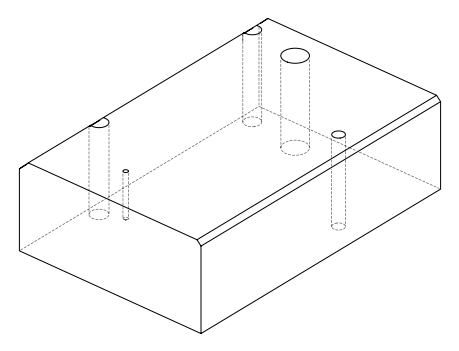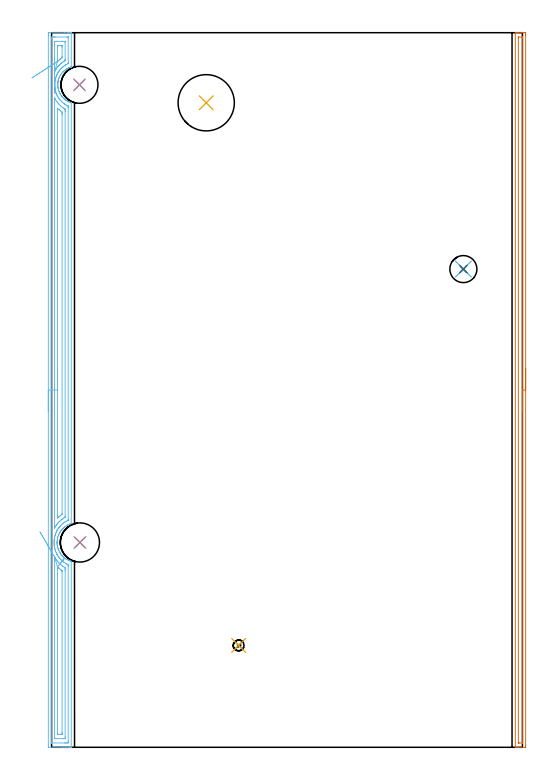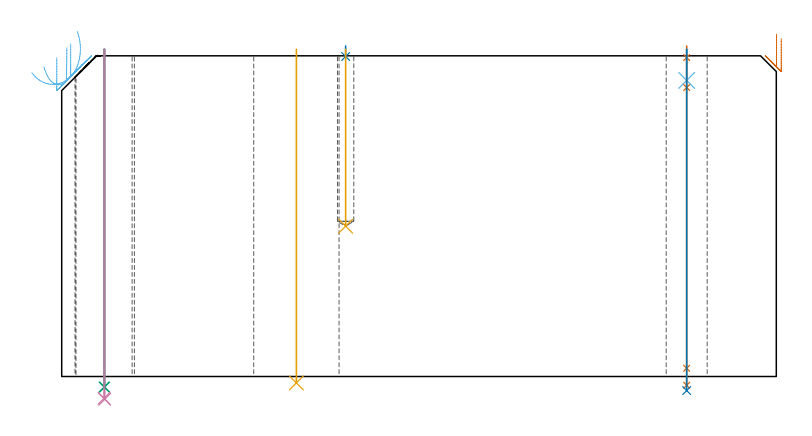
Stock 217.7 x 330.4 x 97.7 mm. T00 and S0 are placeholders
(PLAN: 13 operations, 10 tool changes, 19.6 min)
(1 SPOT_DRILL | STEP1HOLE_2 | NXT0321_9005460120000 | 0.03 min | 2 mm3)
(2 SPOT_DRILL_1 | STEP1POCKET | NXT0321_9005460120000 | 0.03 min | 0 mm3)
(3 DRILL_THROUGH_HOLE_FROM_SOLID_MATERIAL | STEP1HOLE | NXT0301_065 | 0.41 min | 6757 mm3)
(4 DRILL_TO_ENLARGE_THROUGH_HOLE | STEP1HOLE | UGT0301_250 | 0.43 min | 18351 mm3)
(5 INDEXABLE_INSERT_DRILL_THROUGH_HOLE_FROM_SOLID | STEP1HOLE_1 | NXT0302_023 | 0.41 min | 51837 mm3)
(6 DRILL_BLIND_HOLE_INTO_CENTER | STEP1HOLE_2 | UGT0301_445 | 0.04 min | 123 mm3)
(7 GUN_DRILL_THROUGH_HOLE | STEP1HOLE_2 | UGT0307_001 | 0.47 min | 1774 mm3)
(8 SPADE_DRILL_TO_ENLARGE_THROUGH_HOLE | STEP1HOLE_2 | UGT0306_003 | 0.42 min | 10071 mm3)
(9 DRILL_THROUGH_HOLE_FROM_SOLID_MATERIAL_1 | STEP1HOLE_3 | NXT0301_065 | 0.41 min | 6752 mm3)
(10 DRILL_TO_ENLARGE_THROUGH_HOLE_1 | STEP1HOLE_3 | UGT0301_242 | 0.43 min | 15655 mm3)
(11 DRILL_BLIND_HOLE_INTO_CENTER_1 | STEP1POCKET | UGT0301_445 | 0.22 min | 987 mm3)
(12 AREA_MILL | FG_CHAMFER_SURFACE | UGT0205_001 | 10.82 min | 18139 mm3)
(13 AREA_MILL_1 | FG_CHAMFER_SURFACE_1 | UGT0205_001 | 5.46 min | 3809 mm3)
(TOOL NXT0321_9005460120000 | NC Spot Drill, 142deg, 12mm, Carbide, Uncoated | D12 PA142 FL30 Z2)
(TOOL NXT0301_065 | Carbide Drill 9.4mm [860.1-0940-075A1-MM 2214] | D9.4 PA140 FL98 Z2)
(TOOL UGT0301_250 | Twist Drill 18.1 mm | D18.1 PA118 FL135 Z2)
(TOOL NXT0302_023 | Index. Insert Drill 26mm [880-D2600L32-05] | D26 PA176 FL130 Z2)
(TOOL UGT0301_445 | Carbide Drill 5.0 mm | D5 PA118 FL52 Z2)
(TOOL UGT0307_001 | Gun Drill 5 mm | D5 PA130 FL24 Z1)
(TOOL UGT0306_003 | Spade Drill 12.5mm | D12.5 PA132 FL10 Z2)
(TOOL UGT0301_242 | Twist Drill 17.1 mm | D17.1 PA118 FL130 Z2)
(TOOL UGT0205_001 | Chamfer Mill 20 x 3 x 45 deg. | D20 FL50 Z2)
(OP 1 SPOT_DRILL)
G17 G21 G94 G90
T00 M6
G54
G17 G0 G90 X190.4 Y221.1 S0 M3
G43 Z107.7 H0
G94 G81 G98 Z97.162 F250. R100.7
G80
M5
M2
(OP 2 SPOT_DRILL_1)
G17 G21 G94 G90
T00 M6
G54
G17 G0 G90 X86.5 Y47.1 S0 M3
G43 Z107.7 H0
G94 G81 G98 Z97.485 F250. R100.7
G80
M5
M2
(OP 3 DRILL_THROUGH_HOLE_FROM_SOLID_MATERIAL)
G17 G21 G94 G90
T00 M6
G54
G17 G0 G90 X13.1 Y94.7 S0 M3
G43 Z107.7 H1
G94 G81 G98 Z-3.211 F250. R99.7
G80
M5
M2
(OP 4 DRILL_TO_ENLARGE_THROUGH_HOLE)
G17 G21 G94 G90
T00 M6
G54
G17 G0 G90 X13.1 Y94.7 S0 M3
G43 Z107.7 H0
G94 G73 G98 Z-6.938 F250. Q17.44 R99.7
G80
M5
M2
(OP 5 INDEXABLE_INSERT_DRILL_THROUGH_HOLE_FROM_SOLID)
G17 G21 G94 G90
T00 M6
G54
G17 G0 G90 X71.5 Y298. S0 M3
G43 Z107.7 H1
G94 G81 G98 Z-1.954 F250. R99.7
G80
M5
M2
(OP 6 DRILL_BLIND_HOLE_INTO_CENTER)
G17 G21 G94 G90
T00 M6
G54
G17 G0 G90 X190.4 Y221.1 S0 M3
G43 Z107.7 H0
G94 G81 G98 Z90.2 F250. R99.7
G80
M5
M2
(OP 7 GUN_DRILL_THROUGH_HOLE)
G17 G21 G94 G90
T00 M6
G54
G17 G0 G90 X190.4 Y221.1 M8
G43 Z107.7 H0
Z98.265
S716 M3
G94 G1 Z88.036 F125. M26
G4 X.084
Z2.5 F250.
G4 X.084
Z-2.666 F125.
G4 X.084
M5
M9
G0 Z98.265
Z107.7
M2
(OP 8 SPADE_DRILL_TO_ENLARGE_THROUGH_HOLE)
G17 G21 G94 G90
T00 M6
G54
G17 G0 G90 X190.4 Y221.1 S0 M3
G43 Z107.7 H0
G94 G73 G98 Z-4.283 F250. Q11.331 R99.7
G80
M5
M2
(OP 9 DRILL_THROUGH_HOLE_FROM_SOLID_MATERIAL_1)
G17 G21 G94 G90
T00 M6
G54
G17 G0 G90 X12.9 Y306.3 S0 M3
G43 Z107.7 H1
G94 G81 G98 Z-3.211 F250. R99.7
G80
M5
M2
(OP 10 DRILL_TO_ENLARGE_THROUGH_HOLE_1)
G17 G21 G94 G90
T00 M6
G54
G17 G0 G90 X12.9 Y306.3 S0 M3
G43 Z107.7 H0
G94 G73 G98 Z-6.637 F250. Q14.905 R99.7
G80
M5
M2
(OP 11 DRILL_BLIND_HOLE_INTO_CENTER_1)
G17 G21 G94 G90
T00 M6
G54
G17 G0 G90 X86.5 Y47.1 S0 M3
G43 Z107.7 H0
G94 G81 G98 Z45.8 F250. R99.7
G80
M5
M2
(OP 12 AREA_MILL)
G17 G21 G94 G90
T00 M6
G54
G17 G0 G90 X-1.5 Y155.2 S1061 M3
G43 Z107.7 H0
Z97.1
G94 G1 Y155.238 Z96.228 F250.
Y155.352 Z95.364
Y155.541 Z94.512
Y155.803 Z93.68
Y156.137 Z92.874
Y156.54 Z92.1
Y157.008 Z91.364
Y157.54 Z90.672
Y158.129 Z90.029
Y158.772 Z89.44
Y159.464 Z88.908
Y160.2 Z88.44
Y160.974 Z88.037
Y161.78 Z87.703
Y162.612 Z87.441
Y163.464 Z87.252
Y164.328 Z87.138
Y165.2 Z87.1
Y329.332
X-1.499 Y329.767 Z87.101
X-1.495 Y330.221 Z87.103
X-1.492 Y330.39 Z87.106
X-1.048 Y330.4 Z87.549
X6.004 Z94.598
X7.401 Z95.998
X7.767 Z96.362
X8.497 Z97.097
X8.726 Z97.325
X9.095 Y330.394 Z97.686
X9.097 Y330.393 Z97.688
X9.1 Y330.215 Z97.7
Y314.563
X9.094 Y314.543 Z97.693
X9.076 Y314.529 Z97.674
X9.021 Y314.511 Z97.62
X8.915 Y314.478 Z97.514
X8.648 Y314.384 Z97.245
X8.368 Y314.285 Z96.966
X8.037 Y314.15 Z96.636
X7.926 Y314.104 Z96.526
X7.492 Y313.893 Z96.089
X7.326 Y313.802 Z95.921
X7.115 Y313.687 Z95.715
X7.081 Y313.668 Z95.681
X6.929 Y313.585 Z95.526
X6.604 Y313.37 Z95.204
X6.444 Y313.251 Z95.04
X6.17 Y313.051 Z94.769
X6.004 Y312.916 Z94.6
X5.827 Y312.774 Z94.425
X5.738 Y312.703 Z94.338
X5.283 Y312.258 Z93.881
X5.209 Y312.178 Z93.806
X5.122 Y312.084 Z93.718
X5.026 Y311.982 Z93.625
X4.931 Y311.88 Z93.53
X4.863 Y311.805 Z93.461
X4.518 Y311.356 Z93.116
X4.202 Y310.903 Z92.801
X3.986 Y310.549 Z92.584
X3.981 Y310.538 Z92.578
X3.706 Y310.009 Z92.304
X3.507 Y309.565 Z92.105
X3.332 Y309.115 Z91.932
X3.214 Y308.752 Z91.814
X3.11 Y308.384 Z91.708
X3.092 Y308.302 Z91.689
X3.074 Y308.221 Z91.671
X3.065 Y308.18 Z91.664
X2.987 Y307.775 Z91.586
X2.961 Y307.603 Z91.56
X2.946 Y307.491 Z91.542
X2.934 Y307.408 Z91.529
X2.921 Y307.327 Z91.518
X2.878 Y306.881 Z91.477
X2.87 Y306.663 Z91.465
X2.865 Y306.513 Z91.455
X2.86 Y306.434 Z91.454
Y306.42
X2.863 Y306.244 Z91.455
Y305.986 Z91.461
X2.878 Y305.763 Z91.475
X2.886 Y305.642 Z91.482
X2.89 Y305.54 Z91.49
X2.942 Y305.092 Z91.542
X2.957 Y305.001 Z91.557
X3.006 Y304.725 Z91.602
X3.018 Y304.646 Z91.617
X3.11 Y304.217 Z91.708
X3.247 Y303.752 Z91.846
X3.403 Y303.303 Z92.001
X3.552 Y302.936 Z92.147
X3.582 Y302.858 Z92.18
X3.643 Y302.727 Z92.243
X3.653 Y302.706 Z92.253
X3.757 Y302.489 Z92.355
X3.776 Y302.449 Z92.374
X3.876 Y302.257 Z92.475
X3.987 Y302.046 Z92.584
X4.034 Y301.964 Z92.631
X4.329 Y301.512 Z92.927
X4.535 Y301.221 Z93.132
X4.641 Y301.07 Z93.24
X4.749 Y300.931 Z93.349
X4.862 Y300.796 Z93.462
X5.083 Y300.551 Z93.682
X5.145 Y300.482 Z93.745
X5.438 Y300.176 Z94.037
X5.563 Y300.057 Z94.161
X5.586 Y300.035 Z94.185
X5.631 Y299.994 Z94.23
X5.739 Y299.899 Z94.337
X6.123 Y299.584 Z94.722
X6.213 Y299.515 Z94.813
X6.518 Y299.282 Z95.118
X6.615 Y299.218 Z95.214
X7.049 Y298.951 Z95.648
X7.28 Y298.824 Z95.878
X7.326 Y298.799 Z95.923
X7.393 Y298.762 Z95.992
X7.491 Y298.708 Z96.09
X7.637 Y298.639 Z96.235
X7.767 Y298.579 Z96.362
X8.007 Y298.464 Z96.606
X8.166 Y298.389 Z96.764
X8.207 Y298.373 Z96.805
X8.368 Y298.312 Z96.966
X8.62 Y298.226 Z97.22
X8.801 Y298.165 Z97.4
X9.028 Y298.088 Z97.624
X9.077 Y298.068 Z97.673
X9.095 Y298.055 Z97.691
X9.1 Y298.016 Z97.7
Y103.487
X9.096 Y103.407 Z97.689
X9.054 Y103.386 Z97.648
X8.965 Y103.354 Z97.561
X8.565 Y103.221 Z97.164
X8.367 Y103.148 Z96.967
X7.927 Y102.962 Z96.526
X7.767 Y102.886 Z96.365
X7.492 Y102.757 Z96.09
X7.326 Y102.671 Z95.924
X7.242 Y102.628 Z95.84
X6.615 Y102.244 Z95.214
X6.257 Y101.998 Z94.856
X6.004 Y101.806 Z94.601
X5.909 Y101.734 Z94.506
X5.867 Y101.698 Z94.464
X5.739 Y101.59 Z94.337
X5.34 Y101.222 Z93.939
X5.219 Y101.102 Z93.817
X5.122 Y101.005 Z93.718
X5.03 Y100.915 Z93.629
X4.955 Y100.84 Z93.554
X4.922 Y100.804 Z93.521
X4.863 Y100.737 Z93.461
X4.539 Y100.347 Z93.138
X4.462 Y100.247 Z93.062
X4.232 Y99.947 Z92.831
X3.986 Y99.582 Z92.585
X3.915 Y99.462 Z92.514
X3.674 Y99.053 Z92.274
X3.661 Y99.027 Z92.261
X3.449 Y98.609 Z92.045
X3.244 Y98.159 Z91.843
X3.109 Y97.822 Z91.709
X2.929 Y97.265 Z91.529
X2.809 Y96.819 Z91.408
X2.712 Y96.371 Z91.311
X2.64 Y95.925 Z91.239
X2.59 Y95.477 Z91.189
X2.566 Y95.03 Z91.158
X2.563 Y94.897 Z91.157
X2.561 Y94.709 Z91.154
X2.56 Y94.66
X2.559 Y94.583
X2.56 Y94.544 Z91.156
X2.574 Y94.257 Z91.164
X2.577 Y94.136 Z91.171
X2.609 Y93.755 Z91.207
X2.615 Y93.689 Z91.213
X2.62 Y93.649 Z91.219
X2.677 Y93.242 Z91.276
X2.761 Y92.795 Z91.36
X2.771 Y92.755 Z91.37
X2.872 Y92.347 Z91.467
X2.883 Y92.307 Z91.478
X3. Y91.902 Z91.595
X3.065 Y91.701 Z91.663
X3.11 Y91.577 Z91.708
X3.118 Y91.556 Z91.717
X3.178 Y91.413 Z91.776
X3.345 Y91.008 Z91.945
X3.565 Y90.557 Z92.16
X3.805 Y90.114 Z92.402
X3.831 Y90.071 Z92.429
X3.988 Y89.817 Z92.583
X4.32 Y89.34 Z92.919
X4.405 Y89.22 Z93.002
X4.629 Y88.939 Z93.225
X4.863 Y88.666 Z93.46
X4.942 Y88.581 Z93.542
X5.012 Y88.506 Z93.611
X5.122 Y88.391 Z93.718
X5.183 Y88.326 Z93.779
X5.416 Y88.103 Z94.012
X5.457 Y88.064 Z94.053
X5.74 Y87.814 Z94.336
X5.897 Y87.686 Z94.495
X6.213 Y87.432 Z94.811
X6.444 Y87.273 Z95.041
X6.616 Y87.155 Z95.213
X7.049 Y86.887 Z95.649
X7.491 Y86.642 Z96.09
X7.691 Y86.538 Z96.291
X8.04 Y86.385 Z96.638
X8.207 Y86.319 Z96.801
X8.369 Y86.254 Z96.965
X8.514 Y86.202 Z97.11
X8.846 Y86.083 Z97.445
X8.96 Y86.047 Z97.559
X9.09 Y86.005 Z97.689
X9.093 Y85.921 Z97.692
X9.098 Y85.687 Z97.698
X9.1 Y0.185 Z97.7
X9.097 Y0.007 Z97.688
X9.095 Y0.006 Z97.686
X8.725 Y0. Z97.325
X8.497 Z97.097
X7.767 Z96.362
X6.52 Z95.117
X5.122 Z93.718
X-1.307 Y0.001 Z87.291
X-1.492 Y0.01 Z87.106
X-1.499 Y0.196 Z87.099
Y0.219
X-1.5 Y165.2 Z87.1
X-0.086 Z88.514
X-0.085 Y327.896 Z88.515
Y327.979 Z88.516
X-0.079 Y328.375 Z88.521
X0.307 Y328.392 Z88.907
X0.715 Y328.397 Z89.315
X1.181 Y328.4 Z89.781
X1.596 Z90.196
X7.584 Y328.399 Z96.184
X7.619 Y328.398 Z96.219
X7.655 Y328.394 Z96.255
X7.679 Y328.39 Z96.279
X7.68 Y328.361 Z96.28
X7.685 Y328.062 Z96.285
Y316.434
X7.679 Y316.105 Z96.279
X7.631 Y316.076 Z96.231
X6.885 Y315.699 Z95.485
X6.728 Y315.617 Z95.328
X6.438 Y315.457 Z95.038
X6.173 Y315.286 Z94.773
X6.004 Y315.171 Z94.604
X5.656 Y314.916 Z94.256
X5.193 Y314.563 Z93.793
X5.122 Y314.501 Z93.722
X4.694 Y314.103 Z93.294
X4.241 Y313.651 Z92.841
X3.964 Y313.338 Z92.564
X3.84 Y313.181 Z92.44
X3.525 Y312.774 Z92.125
X3.455 Y312.677 Z92.055
X3.359 Y312.538 Z91.959
X3.099 Y312.143 Z91.699
X2.938 Y311.88 Z91.538
X2.774 Y311.579 Z91.374
X2.478 Y311.006 Z91.078
X2.471 Y310.992 Z91.071
X2.468 Y310.985 Z91.068
X2.21 Y310.362 Z90.81
X2.105 Y310.091 Z90.705
X1.975 Y309.706 Z90.575
X1.82 Y309.197 Z90.42
X1.792 Y309.097 Z90.392
X1.773 Y309.017 Z90.373
X1.623 Y308.302 Z90.223
X1.619 Y308.279 Z90.219
X1.596 Y308.143 Z90.196
X1.513 Y307.492 Z90.113
X1.504 Y307.408 Z90.104
X1.474 Y307.025 Z90.074
X1.455 Y306.656 Z90.055
X1.451 Y306.513 Z90.051
X1.464 Y305.753 Z90.064
X1.471 Y305.619 Z90.071
X1.501 Y305.225 Z90.101
X1.548 Y304.774 Z90.148
X1.554 Y304.725 Z90.154
X1.596 Y304.455 Z90.196
X1.694 Y303.93 Z90.294
X1.703 Y303.885 Z90.303
X1.715 Y303.83 Z90.315
X1.732 Y303.762 Z90.332
X1.829 Y303.387 Z90.429
X1.913 Y303.097 Z90.513
X1.963 Y302.936 Z90.563
X2.159 Y302.365 Z90.759
X2.29 Y302.041 Z90.89
X2.478 Y301.605 Z91.078
X2.623 Y301.295 Z91.223
X2.653 Y301.236 Z91.253
X2.699 Y301.147 Z91.299
X2.973 Y300.644 Z91.573
X3.229 Y300.253 Z91.829
X3.359 Y300.063 Z91.959
X3.65 Y299.656 Z92.25
X3.884 Y299.358 Z92.484
X4.241 Y298.955 Z92.841
X4.716 Y298.464 Z93.316
X5.122 Y298.103 Z93.722
X5.796 Y297.569 Z94.396
X6.004 Y297.425 Z94.604
X6.391 Y297.177 Z94.991
X6.885 Y296.906 Z95.485
X7.626 Y296.524 Z96.226
X7.679 Y296.491 Z96.279
X7.68 Y296.471 Z96.28
X7.683 Y296.269 Z96.283
X7.686 Y295.863 Z96.286
Y295.781
X7.685 Y105.276 Z96.285
X7.683 Y105.073 Z96.283
X7.679 Y104.973 Z96.279
X7.677 Y104.954 Z96.277
X7.653 Y104.94 Z96.253
X7.602 Y104.914 Z96.202
X7.358 Y104.796 Z95.958
X6.885 Y104.566 Z95.485
X6.765 Y104.504 Z95.365
X6.548 Y104.382 Z95.148
X6.211 Y104.171 Z94.811
X6.004 Y104.037 Z94.604
X5.681 Y103.815 Z94.281
X5.23 Y103.487 Z93.83
X5.17 Y103.438 Z93.77
X5.122 Y103.396 Z93.722
X4.707 Y103.015 Z93.307
X4.241 Y102.575 Z92.841
X3.962 Y102.266 Z92.562
X3.833 Y102.113 Z92.433
X3.492 Y101.698 Z92.092
X3.434 Y101.623 Z92.034
X3.359 Y101.522 Z91.959
X3.066 Y101.102 Z91.666
X2.874 Y100.804 Z91.474
X2.726 Y100.553 Z91.326
X2.478 Y100.118 Z91.078
X2.406 Y99.982 Z91.006
X2.371 Y99.91 Z90.971
X2.123 Y99.375 Z90.723
X1.969 Y99.015 Z90.569
X1.863 Y98.745 Z90.463
X1.657 Y98.121 Z90.257
X1.596 Y97.928 Z90.196
X1.455 Y97.369 Z90.055
X1.425 Y97.226 Z90.025
X1.309 Y96.624 Z89.909
X1.262 Y96.332 Z89.862
X1.205 Y95.835 Z89.805
X1.175 Y95.438 Z89.775
X1.154 Y94.992 Z89.754
X1.15 Y94.543 Z89.75
X1.167 Y94.085 Z89.767
X1.199 Y93.649 Z89.799
X1.262 Y93.093 Z89.862
X1.312 Y92.755 Z89.912
X1.464 Y91.994 Z90.064
X1.496 Y91.86 Z90.096
X1.596 Y91.476 Z90.196
X1.753 Y90.966 Z90.353
X1.836 Y90.723 Z90.436
X2.102 Y90.071 Z90.702
X2.478 Y89.279 Z91.078
X2.53 Y89.177 Z91.13
X2.594 Y89.059 Z91.194
X2.922 Y88.514 Z91.522
X3.078 Y88.283 Z91.678
X3.359 Y87.883 Z91.959
X3.745 Y87.388 Z92.345
X4.241 Y86.836 Z92.841
X4.585 Y86.494 Z93.185
X5.122 Y86.02 Z93.722
X5.658 Y85.599 Z94.258
X6.004 Y85.362 Z94.604
X6.611 Y84.984 Z95.211
X6.885 Y84.833 Z95.485
X7.122 Y84.705 Z95.722
X7.386 Y84.579 Z95.986
X7.649 Y84.453 Z96.249
X7.677 Y84.421 Z96.277
X7.678 Y84.4 Z96.278
X7.681 Y84.3 Z96.281
X7.683 Y83.895 Z96.283
Y83.811
X7.685 Y2.504 Z96.285
X7.684 Y2.421 Z96.284
X7.679 Y2.025 Z96.279
X7.293 Y2.008 Z95.893
X6.885 Y2.003 Z95.485
X6.419 Y2. Z95.019
X6.004 Z94.604
X0.016 Y2.001 Z88.616
X-0.019 Y2.002 Z88.581
X-0.055 Y2.006 Z88.545
X-0.079 Y2.01 Z88.521
X-0.08 Y2.039 Z88.52
X-0.085 Y2.339 Z88.515
X-0.086 Y165.2 Z88.514
X1.328 Z89.928
X1.329 Y300.309 Z89.929
Y300.339
X1.333 Y300.385 Z89.933
X1.334 Y300.395 Z89.934
X1.341 Y300.385 Z89.941
X1.371 Y300.334 Z89.971
X1.413 Y300.253 Z90.013
X1.596 Y299.904 Z90.196
X1.896 Y299.358 Z90.496
X2.497 Y298.444 Z91.097
X2.881 Y297.944 Z91.481
X3.058 Y297.731 Z91.658
X3.195 Y297.569 Z91.795
X3.359 Y297.391 Z91.959
X4.071 Y296.675 Z92.671
X4.241 Y296.525 Z92.841
X5.029 Y295.876 Z93.629
X5.122 Y295.804 Z93.722
X5.154 Y295.781 Z93.754
X5.67 Y295.448 Z94.27
X6.258 Y295.085 Z94.858
X6.265 Y295.048 Z94.865
X6.268 Y294.977 Z94.868
X6.27 Y294.886 Z94.87
X6.271 Y294.615 Z94.871
X6.272 Y293.992 Z94.872
X6.271 Y106.793 Z94.871
X6.269 Y106.521 Z94.869
X6.267 Y106.444 Z94.867
X6.265 Y106.401 Z94.865
X6.253 Y106.387 Z94.853
X6.182 Y106.34 Z94.782
X6.004 Y106.229 Z94.604
X5.908 Y106.17 Z94.508
X5.426 Y105.862 Z94.026
X5.122 Y105.656 Z93.722
X4.902 Y105.499 Z93.502
X4.6 Y105.276 Z93.2
X4.402 Y105.112 Z93.002
X4.241 Y104.971 Z92.841
X3.936 Y104.691 Z92.536
X3.605 Y104.382 Z92.205
X3.481 Y104.258 Z92.081
X3.359 Y104.132 Z91.959
X3.053 Y103.798 Z91.653
X2.791 Y103.487 Z91.391
X2.65 Y103.312 Z91.25
X2.478 Y103.09 Z91.078
X2.269 Y102.805 Z90.869
X2.119 Y102.593 Z90.719
X1.909 Y102.276 Z90.509
X1.596 Y101.77 Z90.196
X1.417 Y101.455 Z90.017
X1.379 Y101.39 Z89.979
X1.345 Y101.337 Z89.945
X1.335 Y101.324 Z89.935
X1.334 Y101.34 Z89.934
X1.33 Y101.522 Z89.93
X1.329 Y101.698 Z89.929
X1.328 Y101.837 Z89.928
Y165.2
X2.743 Z91.343
Y294.617
X2.745 Y294.886 Z91.345
X2.75 Y295.505 Z91.35
X3.359 Y294.938 Z91.959
X3.416 Y294.886 Z92.016
X4.241 Y294.219 Z92.841
X4.525 Y293.992 Z93.125
X4.85 Y293.751 Z93.45
X4.852 Y293.679 Z93.452
X4.856 Y293.368 Z93.456
X4.857 Y293.098 Z93.457
Y292.472
Y107.959
X4.855 Y107.803 Z93.455
X4.852 Y107.726 Z93.452
X4.85 Y107.711 Z93.45
X4.837 Y107.698 Z93.437
X4.806 Y107.673 Z93.406
X4.64 Y107.554 Z93.24
X4.241 Y107.27 Z92.841
X4.123 Y107.184 Z92.723
X3.966 Y107.065 Z92.566
X3.632 Y106.788 Z92.232
X3.359 Y106.548 Z91.959
X3.162 Y106.37 Z91.762
X2.947 Y106.17 Z91.547
X2.879 Y106.111 Z91.479
X2.856 Y106.094 Z91.456
X2.749 Y106.03 Z91.349
X2.747 Y106.17 Z91.347
X2.745 Y106.403 Z91.345
X2.743 Y106.796 Z91.343
Y107.065
Y165.2
Y166.072 Z91.381
Y166.936 Z91.495
Y167.788 Z91.683
Y168.62 Z91.946
Y169.426 Z92.28
Y170.2 Z92.682
Y170.936 Z93.151
Y171.628 Z93.682
Y172.271 Z94.272
Y172.86 Z94.915
Y173.392 Z95.607
Y173.86 Z96.343
Y174.263 Z97.116
Y174.597 Z97.922
Y174.859 Z98.754
Y175.048 Z99.606
Y175.162 Z100.471
Y175.2 Z101.343
G0 Z107.7
X-5.403 Y99.67
Z94.389
G1 X-5.189 Y99.303 Z93.627
X-4.943 Y98.879 Z92.905
X-4.666 Y98.403 Z92.229
X-4.36 Y97.877 Z91.604
X-4.028 Y97.306 Z91.033
X-3.673 Y96.695 Z90.523
X-3.297 Y96.047 Z90.076
X-2.902 Y95.368 Z89.696
X-2.492 Y94.663 Z89.386
X-2.071 Y93.937 Z89.148
X-1.64 Y93.196 Z88.984
X-1.204 Y92.446 Z88.895
X-0.766 Y91.692 Z88.883
X-0.329 Y90.939 Z88.946
X0.104 Y90.195 Z89.086
X0.529 Y89.464 Z89.299
X0.943 Y88.751 Z89.586
X1.343 Y88.063 Z89.943
X1.496 Y87.8 Z90.096
X1.596 Y87.629 Z90.196
X1.741 Y87.388 Z90.341
X1.986 Y86.992 Z90.586
X2.34 Y86.494 Z90.94
X2.478 Y86.309 Z91.078
X2.787 Y85.916 Z91.387
X3.062 Y85.599 Z91.662
X3.359 Y85.272 Z91.959
X3.94 Y84.705 Z92.54
X4.241 Y84.44 Z92.841
X5.018 Y83.811 Z93.618
X5.122 Y83.736 Z93.722
X5.357 Y83.573 Z93.957
X6.004 Y83.171 Z94.604
X6.162 Y83.071 Z94.762
X6.262 Y83. Z94.862
X6.264 Y82.916 Z94.864
X6.267 Y82.649 Z94.867
X6.269 Y82.022 Z94.869
Y81.752
X6.271 Y4.833 Z94.871
X6.269 Y4.21 Z94.869
X6.267 Y4.075 Z94.867
X6.265 Y4.016 Z94.865
X6.204 Y4.007 Z94.804
X6.004 Y4.004 Z94.604
X5.329 Y4. Z93.929
X5.122 Z93.722
X2.685 Z91.285
X1.803 Z90.403
X1.596 Y4.003 Z90.196
X1.39 Y4.008 Z89.99
X1.337 Y4.01 Z89.937
X1.334 Y4.048 Z89.934
X1.331 Y4.12 Z89.931
X1.329 Y4.21 Z89.929
Y4.482
X1.328 Y86.766 Z89.928
X1.329 Y87.388 Z89.929
X1.331 Y87.657 Z89.931
X1.335 Y87.931 Z89.935
X1.343 Y88.063 Z89.943
X2.747 Y83.414 Z91.347
X2.757 Y83.41 Z91.357
X2.794 Y83.378 Z91.394
X2.947 Y83.235 Z91.547
X3.287 Y82.916 Z91.887
X3.359 Y82.853 Z91.959
X3.734 Y82.536 Z92.334
X4.241 Y82.133 Z92.841
X4.383 Y82.022 Z92.983
X4.757 Y81.751 Z93.357
X4.849 Y81.684 Z93.449
X4.851 Y81.67 Z93.451
X4.853 Y81.632 Z93.453
X4.855 Y81.554 Z93.455
Y81.399
X4.856 Y6.893 Z93.456
X4.853 Y6.272 Z93.453
X4.85 Y6.061 Z93.45
X4.84 Y6.01 Z93.44
X4.791 Y6.007 Z93.391
X4.681 Y6.004 Z93.281
X4.241 Y6. Z92.841
X3.359 Z91.959
X2.919 Y6.004 Z91.519
X2.809 Y6.007 Z91.409
X2.759 Y6.01 Z91.359
X2.75 Y6.041 Z91.35
X2.748 Y6.144 Z91.348
X2.744 Y6.624 Z91.344
X2.743 Y21.605 Z91.343
Y82.916
X2.745 Y83.368 Z91.345
X2.746 Y83.412 Z91.346
X2.747 Y83.414 Z91.347
X3.2 Y83.97 Z91.844
X3.623 Y84.491 Z92.402
X4.013 Y84.972 Z93.016
X4.369 Y85.41 Z93.682
X4.686 Y85.801 Z94.394
X4.964 Y86.142 Z95.147
X5.198 Y86.431 Z95.936
X5.389 Y86.666 Z96.755
X5.534 Y86.844 Z97.596
X5.632 Y86.965 Z98.455
X5.682 Y87.027 Z99.323
X5.685 Y87.03 Z100.196
X5.64 Y86.975 Z101.065
X5.547 Y86.86 Z101.925
X5.407 Y86.688 Z102.769
X5.221 Y86.459 Z103.59
X4.991 Y86.176 Z104.382
X4.718 Y85.84 Z105.14
G0 Z107.7
X1.561 Y302.443
Z100.164
G1 Y302.461 Z99.291
X1.558 Y302.555 Z98.424
X1.555 Y302.724 Z97.568
X1.549 Y302.966 Z96.73
X1.542 Y303.282 Z95.917
X1.533 Y303.666 Z95.134
X1.522 Y304.118 Z94.388
X1.51 Y304.632 Z93.683
X1.497 Y305.207 Z93.027
X1.482 Y305.836 Z92.423
X1.467 Y306.515 Z91.876
X1.45 Y307.24 Z91.39
X1.432 Y308.004 Z90.969
X1.414 Y308.802 Z90.617
X1.395 Y309.627 Z90.336
X1.375 Y310.474 Z90.127
X1.355 Y311.336 Z89.993
X1.335 Y312.206 Z89.935
X1.332 Y312.321 Z89.932
X1.33 Y312.502 Z89.93
X1.329 Y312.774 Z89.929
X1.328 Y313.046 Z89.928
X1.329 Y325.567 Z89.929
X1.331 Y326.19 Z89.931
X1.333 Y326.325 Z89.933
X1.335 Y326.384 Z89.935
X1.396 Y326.393 Z89.996
X1.596 Y326.396 Z90.196
X2.271 Y326.4 Z90.871
X2.478 Z91.078
X4.915 Z93.515
X5.797 Z94.397
X6.004 Y326.397 Z94.604
X6.21 Y326.392 Z94.81
X6.263 Y326.39 Z94.863
X6.266 Y326.352 Z94.866
X6.269 Y326.28 Z94.869
X6.271 Y326.19 Z94.871
Y325.918
Y318.14
X6.27 Y317.87 Z94.87
X6.266 Y317.597 Z94.866
X6.264 Y317.526 Z94.864
X6.238 Y317.507 Z94.838
X6.17 Y317.464 Z94.77
X6.004 Y317.365 Z94.604
X5.802 Y317.246 Z94.402
X5.391 Y316.973 Z93.991
X5.122 Y316.78 Z93.722
X4.879 Y316.599 Z93.479
X4.559 Y316.352 Z93.159
X4.385 Y316.205 Z92.985
X4.241 Y316.076 Z92.841
X3.923 Y315.779 Z92.523
X3.596 Y315.457 Z92.196
X3.479 Y315.336 Z92.079
X3.359 Y315.208 Z91.959
X3.054 Y314.869 Z91.654
X2.814 Y314.563 Z91.414
X2.478 Y314.114 Z91.078
X2.295 Y313.854 Z90.895
X2.171 Y313.668 Z90.771
X1.946 Y313.314 Z90.546
X1.633 Y312.774 Z90.233
X1.62 Y312.75 Z90.22
X1.335 Y312.206 Z89.935
X2.75 Y317.11 Z91.35
X2.747 Y317.246 Z91.347
X2.745 Y317.48 Z91.345
X2.743 Y317.871 Z91.343
Y318.14
Y323.507
X2.747 Y324.128 Z91.347
X2.75 Y324.339 Z91.35
X2.759 Y324.39 Z91.359
X2.809 Y324.393 Z91.409
X2.919 Y324.396 Z91.519
X3.359 Y324.4 Z91.959
X4.241 Z92.841
X4.681 Y324.396 Z93.281
X4.791 Y324.393 Z93.391
X4.841 Y324.39 Z93.441
X4.85 Y324.359 Z93.45
X4.852 Y324.256 Z93.452
X4.856 Y323.777 Z93.456
X4.857 Y319.304 Z93.457
X4.855 Y319.035 Z93.455
X4.852 Y318.879 Z93.452
X4.85 Y318.846 Z93.45
X4.818 Y318.819 Z93.418
X4.758 Y318.773 Z93.358
X4.241 Y318.387 Z92.841
X4.102 Y318.281 Z92.702
X3.923 Y318.14 Z92.523
X3.615 Y317.881 Z92.215
X3.359 Y317.651 Z91.959
X3.151 Y317.457 Z91.751
X2.93 Y317.246 Z91.53
X2.87 Y317.19 Z91.47
X2.848 Y317.173 Z91.448
X2.75 Y317.11 Z91.35
X2.168 Y316.736 Z90.818
X1.55 Y316.338 Z90.348
X0.899 Y315.919 Z89.945
X0.222 Y315.483 Z89.61
X-0.477 Y315.033 Z89.347
X-1.193 Y314.572 Z89.157
X-1.921 Y314.104 Z89.042
X-2.654 Y313.632 Z89.003
X-3.386 Y313.161 Z89.04
X-4.114 Y312.692 Z89.153
X-4.83 Y312.231 Z89.341
X-5.53 Y311.781 Z89.603
X-6.208 Y311.344 Z89.936
X-6.859 Y310.925 Z90.338
X-7.478 Y310.527 Z90.806
X-8.061 Y310.152 Z91.336
X-8.602 Y309.804 Z91.925
X-9.098 Y309.484 Z92.567
G0 Z107.7
M5
M2
(OP 13 AREA_MILL_1)
G17 G21 G94 G90
T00 M6
G54
G17 G0 G90 X219.2 Y175.2 S1061 M3
G43 Z107.7 H0
Z102.9
G94 G1 Y175.162 Z102.028 F250.
Y175.048 Z101.164
Y174.859 Z100.312
Y174.597 Z99.48
Y174.263 Z98.674
Y173.86 Z97.9
Y173.391 Z97.164
Y172.86 Z96.472
Y172.271 Z95.829
Y171.628 Z95.24
Y170.936 Z94.708
Y170.2 Z94.24
Y169.426 Z93.837
Y168.62 Z93.503
Y167.788 Z93.241
Y166.936 Z93.052
Y166.072 Z92.938
Y165.2 Z92.9
Y0.912
X219.199 Y0.633 Z92.901
X219.193 Y0.025 Z92.903
X219.191 Y0.007 Z92.905
X218.586 Y0. Z93.51
X215.907 Z96.188
X215.167 Z96.933
X214.909 Z97.191
X214.469 Z97.622
X214.409 Z97.682
X214.403 Y0.007 Z97.688
X214.4 Y0.185 Z97.7
Y330.215
X214.403 Y330.39 Z97.688
X214.467 Y330.393 Z97.625
X214.909 Y330.4 Z97.191
X215.167 Z96.933
X215.907 Z96.188
X217.17 Z94.927
X217.693 Z94.402
X218.325 Z93.771
X218.586 Y330.398 Z93.51
X219.191 Y330.393 Z92.905
X219.193 Y330.375 Z92.903
X219.199 Y329.767 Z92.901
X219.2 Y329.153 Z92.9
Y165.2
X217.786 Z94.314
Y2.329
X217.785 Y2.236 Z94.315
X217.781 Y2.05 Z94.319
X217.778 Y2.008 Z94.322
X217.771 Y2.005 Z94.329
X217.746 Y2.002 Z94.354
X217.693 Y2. Z94.407
X216.327 Y2.001 Z95.773
X215.907 Y2.007 Z96.193
X215.849 Y2.01 Z96.251
X215.821 Y2.026 Z96.279
X215.818 Y2.143 Z96.282
X215.815 Y2.329 Z96.285
X215.814 Y328.071 Z96.286
X215.815 Y328.164 Z96.285
X215.819 Y328.35 Z96.281
X215.822 Y328.392 Z96.278
X215.829 Y328.394 Z96.271
X215.854 Y328.398 Z96.246
X215.907 Y328.399 Z96.193
X217.273 Z94.827
X217.693 Y328.393 Z94.407
X217.752 Y328.39 Z94.348
X217.779 Y328.374 Z94.321
X217.782 Y328.257 Z94.318
X217.785 Y328.071 Z94.315
X217.786 Y165.2 Z94.314
Y164.328 Z94.352
Y163.463 Z94.466
Y162.612 Z94.655
Y161.78 Z94.917
Y160.974 Z95.251
Y160.2 Z95.654
Y159.464 Z96.123
Y158.772 Z96.654
Y158.129 Z97.243
Y157.54 Z97.886
Y157.008 Z98.578
Y156.54 Z99.314
Y156.137 Z100.088
Y155.803 Z100.894
Y155.541 Z101.726
Y155.352 Z102.578
Y155.238 Z103.443
Y155.2 Z104.314
G0 Z107.7
M5
M2
